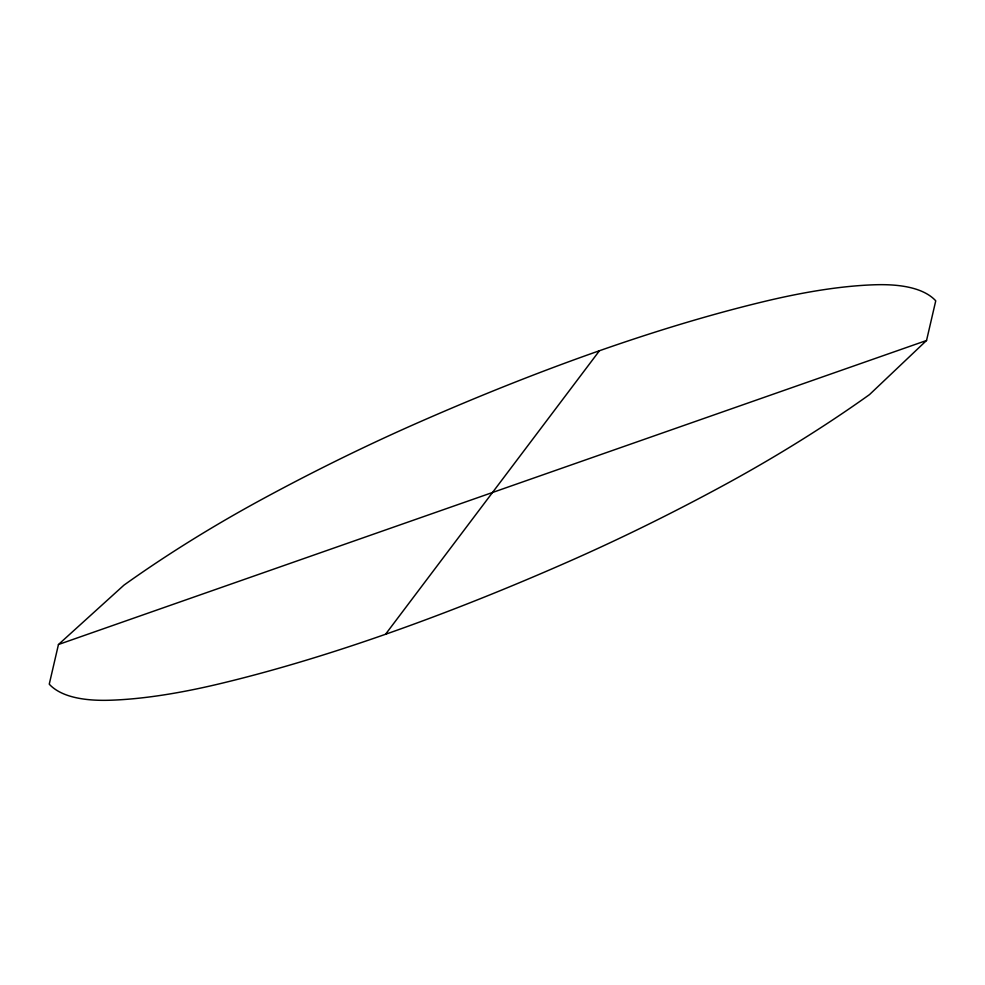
<?xml version="1.0" encoding="UTF-8"?>
<svg xmlns="http://www.w3.org/2000/svg" width="985" height="985" viewBox="0 0 985 985"><rect width="100%" height="100%" fill="white"/><g stroke="black" fill="none" stroke-linecap="round" stroke-linejoin="round"><path stroke-width="1.48" d="M58.46 644.51L49.25 684.181A389.173 107.267 -29 0 0 109.963 700.236A609.506 168.004 -29 0 0 220.037 683.676A920.803 253.81 -29 0 0 568.591 561.61A609.506 168.004 -29 0 0 723.79 485.26A413.232 113.903 -29 0 0 869.509 394.591L926.54 340.49L935.75 300.819A389.173 107.267 -29 0 0 875.037 284.763A609.506 168.004 -29 0 0 764.963 301.324A920.803 253.81 -29 0 0 416.409 423.39A609.506 168.004 -29 0 0 261.21 499.74A389.173 107.267 -29 0 0 123.975 585.127L58.46 644.51L926.54 340.49M385.541 634.266L599.459 350.734"/></g></svg>
